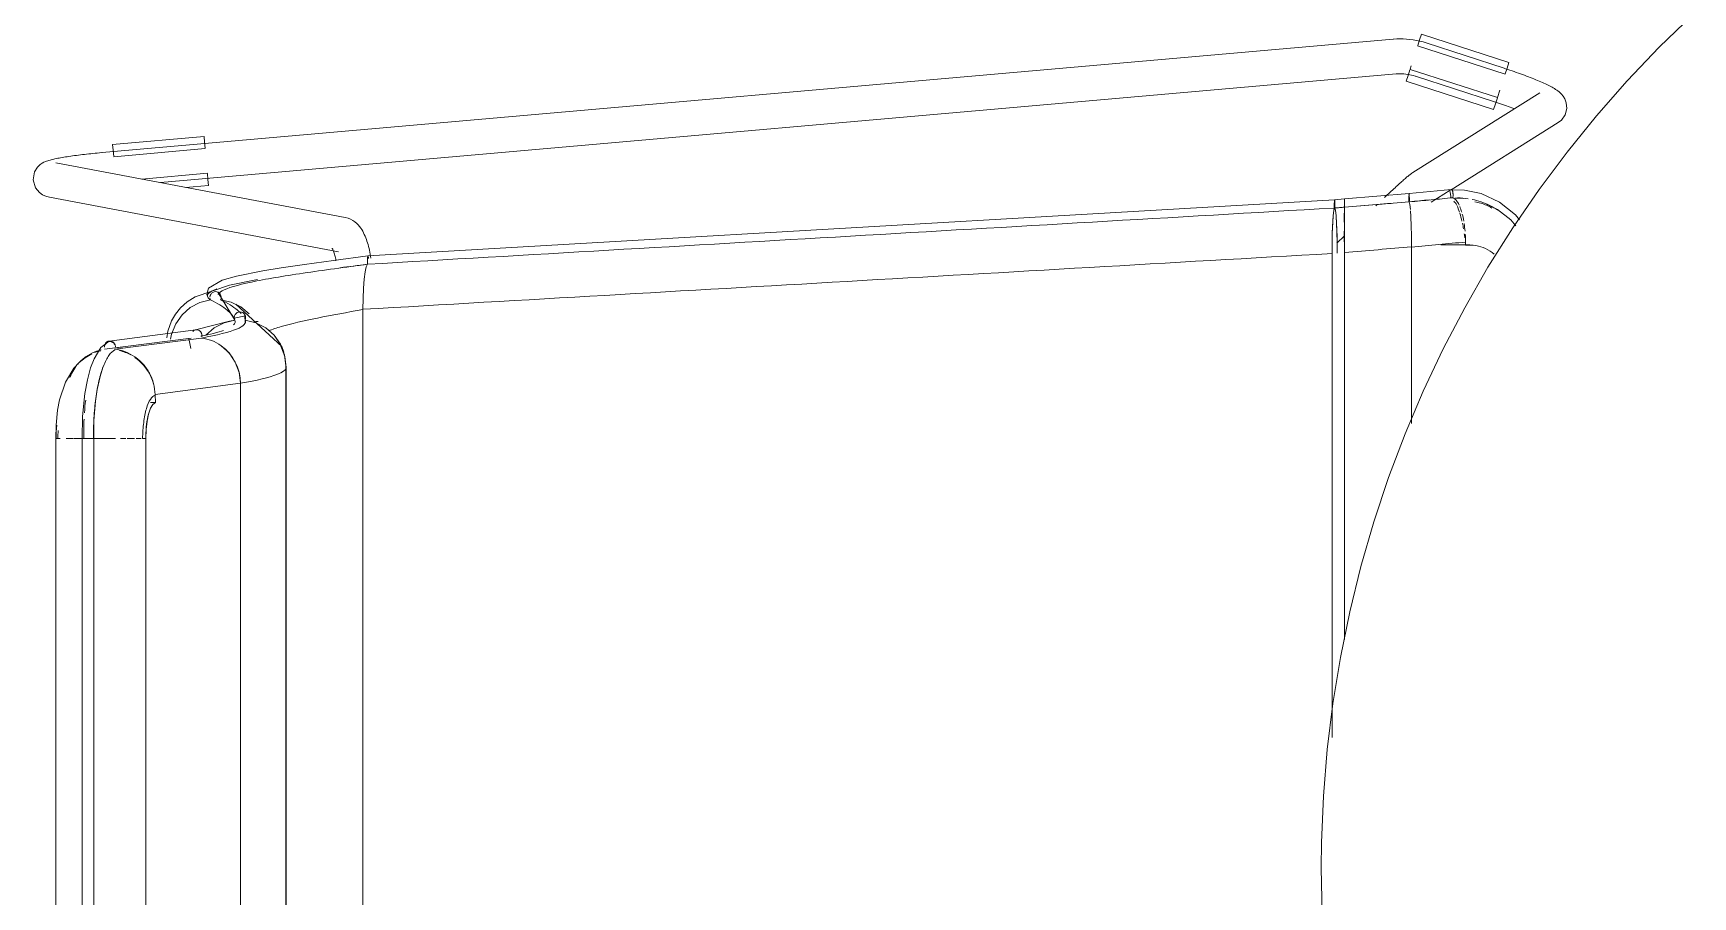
# Model space of a CAD drawing. Header units: millimetres. Extents: x 155927 to 295199, y -4084 to 97293.
# Drawn here: x 223966 to 224536, y 31098 to 31394 of the extents above; entities that cross this region are included whole.
import ezdxf

# ---------------------------------------------------------------- set-up
doc = ezdxf.new("R2010")
doc.units = ezdxf.units.MM
doc.header["$MEASUREMENT"] = 0
doc.layers.add('I-FURN', color=8, linetype='CONTINUOUS', lineweight=9)

msp = doc.modelspace()

# ---------------------------------------------------------------- linework, layer by layer
at = {"layer": 'I-FURN'}
for p, q in [((224535.87, 31400.56), (224524.37, 31389.43)), ((224442.06, 31391.97), (224442.69, 31393.93)), ((224442.69, 31393.93), (224472.7, 31384.24)), ((224433.01, 31392.21), (223989.68, 31353.26)), ((224433.05, 31392.22), (224433.01, 31392.21)), ((224434.19, 31392.29), (224433.05, 31392.22)), ((224435.33, 31392.32), (224434.19, 31392.29)), ((224436.47, 31392.31), (224435.33, 31392.32)), ((224437.61, 31392.25), (224436.47, 31392.31)), ((224438.75, 31392.14), (224437.61, 31392.25)), ((224439.88, 31391.99), (224438.75, 31392.14)), ((224441.01, 31391.79), (224439.88, 31391.99)), ((224442.12, 31391.55), (224441.01, 31391.79)), ((224441.38, 31389.88), (224471.39, 31380.2)), ((224441.42, 31390), (224442.06, 31391.97)), ((224443.23, 31391.26), (224442.12, 31391.55)), ((224444.32, 31390.93), (224443.23, 31391.26)), ((224471.14, 31382.21), (224444.32, 31390.93)), ((224524.37, 31389.43), (224513.33, 31377.85)), ((224438.81, 31381.91), (224439.19, 31383.08)), ((224472.07, 31382.29), (224471.43, 31380.31)), ((224472.7, 31384.24), (224472.07, 31382.29)), ((224009.71, 31342.98), (224434.06, 31380.26)), ((224434.06, 31380.26), (224434.72, 31380.31)), ((224434.72, 31380.31), (224435.38, 31380.32)), ((224435.38, 31380.32), (224436.04, 31380.32)), ((224436.04, 31380.32), (224436.7, 31380.28)), ((224436.7, 31380.28), (224437.36, 31380.22)), ((224437.36, 31380.22), (224438.02, 31380.13)), ((224437.47, 31377.77), (224438.1, 31379.72)), ((224437.47, 31377.77), (224467.48, 31368.08)), ((224438.02, 31380.13), (224438.67, 31380.02)), ((224438.1, 31379.72), (224438.74, 31381.7)), ((224438.67, 31380.02), (224439.32, 31379.88)), ((224468.78, 31372.13), (224438.78, 31381.81)), ((224439.32, 31379.88), (224439.96, 31379.71)), ((224439.96, 31379.71), (224440.59, 31379.52)), ((224440.59, 31379.52), (224440.61, 31379.52)), ((224440.61, 31379.52), (224467.43, 31370.8)), ((224471.6, 31382.07), (224471.14, 31382.21)), ((224472.34, 31381.82), (224471.6, 31382.07)), ((224473.07, 31381.58), (224472.34, 31381.82)), ((224473.81, 31381.33), (224473.07, 31381.58)), ((224474.53, 31381.08), (224473.81, 31381.33)), ((224475.26, 31380.82), (224474.53, 31381.08)), ((224475.97, 31380.57), (224475.26, 31380.82)), ((224476.68, 31380.32), (224475.97, 31380.57)), ((224477.38, 31380.06), (224476.68, 31380.32)), ((224478.07, 31379.81), (224477.38, 31380.06)), ((224478.74, 31379.55), (224478.07, 31379.81)), ((224479.41, 31379.3), (224478.74, 31379.55)), ((224480.06, 31379.04), (224479.41, 31379.3)), ((224480.7, 31378.79), (224480.06, 31379.04)), ((224481.33, 31378.54), (224480.7, 31378.79)), ((224481.94, 31378.29), (224481.33, 31378.54)), ((224482.53, 31378.04), (224481.94, 31378.29)), ((224483.11, 31377.8), (224482.53, 31378.04)), ((224483.67, 31377.56), (224483.11, 31377.8)), ((224484.22, 31377.32), (224483.67, 31377.56)), ((224484.75, 31377.08), (224484.22, 31377.32)), ((224485.26, 31376.84), (224484.75, 31377.08)), ((224485.75, 31376.61), (224485.26, 31376.84)), ((224486.22, 31376.38), (224485.75, 31376.61)), ((224513.33, 31377.85), (224502.77, 31365.84)), ((224483.29, 31373.73), (224439.71, 31346.42)), ((224468.75, 31372.01), (224468.11, 31370.04)), ((224468.82, 31372.22), (224469.62, 31374.7)), ((224486.68, 31376.15), (224486.22, 31376.38)), ((224487.12, 31375.92), (224486.68, 31376.15)), ((224487.54, 31375.69), (224487.12, 31375.92)), ((224487.95, 31375.46), (224487.54, 31375.69)), ((224488.35, 31375.23), (224487.95, 31375.46)), ((224488.74, 31374.98), (224488.35, 31375.23)), ((224489.13, 31374.73), (224488.74, 31374.98)), ((224489.52, 31374.45), (224489.13, 31374.73)), ((224489.93, 31374.14), (224489.52, 31374.45)), ((224490.35, 31373.77), (224489.93, 31374.14)), ((224490.82, 31373.31), (224490.35, 31373.77)), ((224491.34, 31372.68), (224490.82, 31373.31)), ((224491.9, 31371.76), (224491.34, 31372.68)), ((224492.42, 31370.38), (224491.9, 31371.76)), ((224467.76, 31370.69), (224467.43, 31370.8)), ((224468.11, 31370.04), (224467.48, 31368.08)), ((224468.45, 31370.47), (224467.76, 31370.69)), ((224469.14, 31370.24), (224468.45, 31370.47)), ((224469.83, 31370), (224469.14, 31370.24)), ((224470.51, 31369.77), (224469.83, 31370)), ((224471.18, 31369.54), (224470.51, 31369.77)), ((224471.84, 31369.3), (224471.18, 31369.54)), ((224472.5, 31369.06), (224471.84, 31369.3)), ((224473.15, 31368.83), (224472.5, 31369.06)), ((224473.78, 31368.59), (224473.15, 31368.83)), ((224474.41, 31368.36), (224473.78, 31368.59)), ((224490.79, 31364.45), (224492.01, 31366.18)), ((224492.01, 31366.18), (224492.6, 31368.41)), ((224492.6, 31368.41), (224492.42, 31370.38)), ((224502.77, 31365.84), (224492.69, 31353.41)), ((224452.9, 31340.52), (224489.66, 31363.56)), ((224490.79, 31364.45), (224489.66, 31363.56)), ((223993.29, 31356.08), (224024.7, 31358.84)), ((223993.47, 31354.04), (223993.29, 31356.08)), ((223993.65, 31351.97), (223993.47, 31354.04)), ((223993.66, 31351.85), (224025.07, 31354.61)), ((224024.7, 31358.84), (224024.88, 31356.8)), ((224024.88, 31356.8), (224025.06, 31354.73)), ((223966.49, 31346.64), (223967.53, 31348.3)), ((223967.53, 31348.3), (223968.44, 31349.15)), ((223968.44, 31349.15), (223969.14, 31349.63)), ((223969.14, 31349.63), (223969.7, 31349.93)), ((223969.7, 31349.93), (223970.18, 31350.15)), ((223970.18, 31350.15), (223970.61, 31350.32)), ((223970.61, 31350.32), (223971.01, 31350.46)), ((223971.01, 31350.46), (223971.41, 31350.59)), ((223971.41, 31350.59), (223971.8, 31350.7)), ((223971.8, 31350.7), (223972.21, 31350.81)), ((223972.21, 31350.81), (223972.62, 31350.91)), ((223972.62, 31350.91), (223973.05, 31351.01)), ((223973.05, 31351.01), (223973.49, 31351.11)), ((223973.49, 31351.11), (223973.95, 31351.21)), ((224073.13, 31330.97), (223973.83, 31349.79)), ((223973.95, 31351.21), (223974.43, 31351.3)), ((223974.43, 31351.3), (223974.92, 31351.4)), ((223974.92, 31351.4), (223975.44, 31351.49)), ((223975.44, 31351.49), (223975.97, 31351.59)), ((223975.97, 31351.59), (223976.52, 31351.68)), ((223976.52, 31351.68), (223977.09, 31351.77)), ((223977.09, 31351.77), (223977.68, 31351.86)), ((223977.68, 31351.86), (223978.28, 31351.95)), ((223978.28, 31351.95), (223978.9, 31352.05)), ((223978.9, 31352.05), (223979.53, 31352.13)), ((223979.53, 31352.13), (223980.18, 31352.22)), ((223980.18, 31352.22), (223980.84, 31352.31)), ((223980.84, 31352.31), (223981.52, 31352.4)), ((223981.52, 31352.4), (223982.21, 31352.48)), ((223982.21, 31352.48), (223982.91, 31352.57)), ((223982.91, 31352.57), (223983.62, 31352.65)), ((223983.62, 31352.65), (223984.33, 31352.73)), ((223984.33, 31352.73), (223985.06, 31352.81)), ((223985.06, 31352.81), (223985.79, 31352.89)), ((223985.79, 31352.89), (223986.53, 31352.97)), ((223986.53, 31352.97), (223987.28, 31353.04)), ((223987.28, 31353.04), (223988.02, 31353.11)), ((223988.02, 31353.11), (223988.77, 31353.18)), ((223988.77, 31353.18), (223989.53, 31353.25)), ((223989.53, 31353.25), (223989.68, 31353.26)), ((224492.69, 31353.41), (224483.11, 31340.6)), ((223966.01, 31343.88), (223966.49, 31346.64)), ((223966.84, 31341.13), (223966.01, 31343.88)), ((224025.82, 31346.16), (224003.34, 31344.18)), ((224025.83, 31346.04), (224026.01, 31343.97)), ((224026.01, 31343.97), (224026.19, 31341.93)), ((224435.21, 31342.65), (224434.83, 31342.31)), ((224435.57, 31342.98), (224435.21, 31342.65)), ((224435.92, 31343.3), (224435.57, 31342.98)), ((224436.26, 31343.6), (224435.92, 31343.3)), ((224436.58, 31343.89), (224436.26, 31343.6)), ((224436.89, 31344.16), (224436.58, 31343.89)), ((224437.18, 31344.42), (224436.89, 31344.16)), ((224437.46, 31344.66), (224437.18, 31344.42)), ((224437.73, 31344.89), (224437.46, 31344.66)), ((224437.98, 31345.1), (224437.73, 31344.89)), ((224438.22, 31345.3), (224437.98, 31345.1)), ((224438.45, 31345.49), (224438.22, 31345.3)), ((224438.68, 31345.67), (224438.45, 31345.49)), ((224438.9, 31345.85), (224438.68, 31345.67)), ((224439.13, 31346.02), (224438.9, 31345.85)), ((224439.38, 31346.21), (224439.13, 31346.02)), ((224439.71, 31346.42), (224439.38, 31346.21)), ((223966.84, 31341.13), (223968.16, 31339.55)), ((223968.16, 31339.55), (223969.25, 31338.81)), ((223969.25, 31338.81), (223970.05, 31338.43)), ((223970.05, 31338.43), (223970.67, 31338.22)), ((223970.67, 31338.22), (223971.18, 31338.08)), ((223971.18, 31338.08), (223971.6, 31337.99)), ((223971.6, 31337.99), (224070.89, 31319.18)), ((224018.29, 31341.23), (224026.19, 31341.93)), ((224080.97, 31317.78), (224412.88, 31337.07)), ((224412.83, 31336.81), (224412.8, 31336.52)), ((224412.85, 31337), (224412.83, 31336.81)), ((224412.88, 31337.07), (224412.85, 31337)), ((224416.24, 31337.34), (224412.88, 31337.07)), ((224412.91, 31337), (224412.88, 31337.07)), ((224412.94, 31336.81), (224412.91, 31337)), ((224412.96, 31336.52), (224412.94, 31336.81)), ((224416.23, 31336.41), (224416.24, 31336.79)), ((224416.24, 31336.79), (224416.23, 31336.41)), ((224416.24, 31337.34), (224438.44, 31339.17)), ((224416.24, 31337.27), (224416.24, 31337.34)), ((224416.24, 31337.34), (224416.24, 31337.27)), ((224416.24, 31337.28), (224416.24, 31337.34)), ((224416.24, 31337.34), (224416.24, 31337.28)), ((224416.24, 31337.09), (224416.24, 31337.28)), ((224416.24, 31337.28), (224416.24, 31337.09)), ((224416.24, 31337.08), (224416.24, 31337.27)), ((224416.24, 31337.27), (224416.24, 31337.09)), ((224416.24, 31337.09), (224416.25, 31336.79)), ((224416.25, 31336.8), (224416.24, 31337.09)), ((224416.24, 31337.09), (224416.24, 31336.79)), ((224416.24, 31336.79), (224416.24, 31337.08)), ((224416.25, 31336.41), (224416.25, 31336.8)), ((224416.25, 31336.79), (224416.25, 31336.41)), ((224430.45, 31338.25), (224429.97, 31337.8)), ((224430.93, 31338.7), (224430.45, 31338.25)), ((224431.4, 31339.14), (224430.93, 31338.7)), ((224431.86, 31339.57), (224431.4, 31339.14)), ((224432.32, 31340), (224431.86, 31339.57)), ((224432.76, 31340.41), (224432.32, 31340)), ((224433.2, 31340.81), (224432.76, 31340.41)), ((224433.62, 31341.2), (224433.2, 31340.81)), ((224434.04, 31341.58), (224433.62, 31341.2)), ((224434.44, 31341.95), (224434.04, 31341.58)), ((224434.83, 31342.31), (224434.44, 31341.95)), ((224438.35, 31338.25), (224438.34, 31337.79)), ((224438.34, 31337.79), (224438.35, 31338.24)), ((224438.34, 31337.79), (224438.34, 31337.3)), ((224438.34, 31337.3), (224438.34, 31337.79)), ((224438.34, 31337.3), (224438.34, 31336.81)), ((224438.34, 31336.8), (224438.34, 31337.3)), ((224438.34, 31336.81), (224438.35, 31336.33)), ((224438.35, 31336.33), (224438.34, 31336.8)), ((224438.39, 31338.92), (224438.37, 31338.63)), ((224438.37, 31338.62), (224438.39, 31338.92)), ((224438.42, 31339.11), (224438.39, 31338.92)), ((224438.39, 31338.92), (224438.42, 31339.1)), ((224438.44, 31339.17), (224438.42, 31339.11)), ((224438.42, 31339.1), (224438.44, 31339.17)), ((224438.44, 31339.17), (224452.93, 31340.59)), ((224438.44, 31339.17), (224438.47, 31339.1)), ((224438.47, 31339.1), (224438.44, 31339.17)), ((224438.49, 31338.91), (224438.47, 31339.1)), ((224438.51, 31338.62), (224438.49, 31338.91)), ((224438.49, 31338.91), (224438.51, 31338.61)), ((224438.53, 31338.23), (224438.51, 31338.62)), ((224438.51, 31338.61), (224438.53, 31338.23)), ((224438.54, 31337.78), (224438.53, 31338.23)), ((224438.53, 31338.23), (224438.54, 31337.78)), ((224438.53, 31336.32), (224438.54, 31336.79)), ((224438.54, 31336.79), (224438.53, 31336.32)), ((224438.54, 31337.29), (224438.54, 31337.78)), ((224438.54, 31337.78), (224438.54, 31337.28)), ((224438.54, 31336.79), (224438.54, 31337.29)), ((224438.54, 31337.28), (224438.54, 31336.79)), ((224446.08, 31336.25), (224452.56, 31340.31)), ((224457.5, 31340.38), (224452.04, 31340.47)), ((224463.15, 31339.17), (224457.5, 31340.38)), ((224469.46, 31336.27), (224463.15, 31339.17)), ((224483.11, 31340.6), (224474.06, 31327.41)), ((224073.13, 31330.97), (224074.11, 31330.71)), ((224412.38, 31331.6), (224412.22, 31329.09)), ((224412.57, 31333.34), (224412.38, 31331.6)), ((224412.78, 31334.23), (224412.57, 31333.34)), ((224412.78, 31335.69), (224412.77, 31335.2)), ((224412.77, 31335.2), (224412.77, 31334.7)), ((224412.77, 31334.7), (224412.78, 31334.23)), ((224412.79, 31336.14), (224412.78, 31335.69)), ((224412.8, 31336.52), (224412.79, 31336.14)), ((224412.98, 31336.13), (224412.96, 31336.52)), ((224412.99, 31335.68), (224412.98, 31336.13)), ((224412.98, 31334.23), (224412.99, 31334.69)), ((224413.19, 31333.32), (224412.98, 31334.23)), ((224412.99, 31335.19), (224412.99, 31335.68)), ((224412.99, 31334.69), (224412.99, 31335.19)), ((224413.38, 31331.57), (224413.19, 31333.32)), ((224413.55, 31329.08), (224413.38, 31331.57)), ((224416.19, 31329.35), (224416.2, 31331.85)), ((224416.2, 31331.85), (224416.19, 31329.35)), ((224416.2, 31331.85), (224416.22, 31333.3)), ((224416.22, 31333.3), (224416.2, 31331.85)), ((224416.23, 31335.95), (224416.23, 31336.41)), ((224416.23, 31336.41), (224416.23, 31335.96)), ((224416.23, 31335.96), (224416.23, 31335.47)), ((224416.23, 31335.46), (224416.23, 31335.95)), ((224416.23, 31335.47), (224416.23, 31334.97)), ((224416.23, 31334.97), (224416.23, 31335.46)), ((224416.23, 31334.5), (224416.23, 31334.97)), ((224416.23, 31334.97), (224416.23, 31334.5)), ((224416.25, 31336.41), (224416.25, 31335.96)), ((224416.25, 31335.96), (224416.25, 31336.41)), ((224416.25, 31335.96), (224416.25, 31335.47)), ((224416.25, 31335.47), (224416.25, 31335.96)), ((224416.25, 31335.47), (224416.25, 31334.97)), ((224416.25, 31334.98), (224416.25, 31335.47)), ((224416.25, 31334.5), (224416.25, 31334.98)), ((224416.25, 31334.97), (224416.25, 31334.5)), ((224416.25, 31334.5), (224416.26, 31333.61)), ((224416.26, 31333.62), (224416.25, 31334.5)), ((224416.28, 31331.87), (224416.26, 31333.62)), ((224416.26, 31333.61), (224416.28, 31331.87)), ((224416.28, 31331.87), (224416.29, 31329.37)), ((224416.29, 31329.37), (224416.28, 31331.87)), ((224427.48, 31335.44), (224426.98, 31334.96)), ((224438.53, 31336.32), (224438.73, 31335.43)), ((224438.73, 31335.43), (224438.53, 31336.32)), ((224438.73, 31335.43), (224438.9, 31333.71)), ((224438.91, 31333.69), (224438.73, 31335.43)), ((224438.94, 31333.28), (224439.05, 31331.26)), ((224439.06, 31331.21), (224438.94, 31333.28)), ((224439.06, 31331.22), (224439.17, 31328.18)), ((224439.17, 31328.12), (224439.06, 31331.21)), ((224468.75, 31333.69), (224465.07, 31335.6)), ((224473.33, 31330.2), (224468.75, 31333.69)), ((224474.99, 31331.93), (224469.46, 31336.27)), ((224476.39, 31330.18), (224474.99, 31331.93)), ((224074.11, 31330.71), (224075.01, 31330.35)), ((224075.01, 31330.35), (224075.8, 31329.91)), ((224075.8, 31329.91), (224076.49, 31329.43)), ((224076.49, 31329.43), (224077.08, 31328.92)), ((224077.08, 31328.92), (224077.6, 31328.4)), ((224077.6, 31328.4), (224078.05, 31327.87)), ((224078.05, 31327.87), (224078.46, 31327.33)), ((224078.46, 31327.33), (224078.81, 31326.8)), ((224078.81, 31326.8), (224079.14, 31326.26)), ((224079.14, 31326.26), (224079.43, 31325.72)), ((224079.43, 31325.72), (224079.7, 31325.17)), ((224412.09, 31325.96), (224412.01, 31322.4)), ((224412.22, 31329.09), (224412.09, 31325.96)), ((224413.67, 31325.96), (224413.55, 31329.08)), ((224413.75, 31322.41), (224413.67, 31325.96)), ((224416.18, 31322.67), (224416.18, 31326.23)), ((224416.18, 31326.23), (224416.18, 31322.67)), ((224416.3, 31326.23), (224416.29, 31329.37)), ((224416.29, 31329.36), (224416.3, 31326.23)), ((224416.3, 31326.23), (224416.3, 31322.67)), ((224416.3, 31322.67), (224416.3, 31326.23)), ((224439.17, 31328.12), (224439.24, 31324.68)), ((224439.24, 31324.68), (224439.17, 31328.12)), ((224474.06, 31327.41), (224465.54, 31313.86)), ((224475.06, 31328.12), (224473.33, 31330.2)), ((224068.66, 31320.4), (224068.68, 31320.38)), ((224068.68, 31320.38), (224068.72, 31320.3)), ((224068.72, 31320.3), (224068.77, 31320.22)), ((224068.77, 31320.22), (224068.84, 31320.06)), ((224068.84, 31320.06), (224068.93, 31319.87)), ((224068.93, 31319.87), (224069.02, 31319.64)), ((224069.02, 31319.64), (224069.13, 31319.37)), ((224079.7, 31325.17), (224079.95, 31324.61)), ((224079.95, 31324.61), (224080.19, 31324.04)), ((224080.19, 31324.04), (224080.41, 31323.46)), ((224080.41, 31323.46), (224080.61, 31322.87)), ((224080.61, 31322.87), (224080.81, 31322.26)), ((224080.81, 31322.26), (224080.99, 31321.65)), ((224080.99, 31321.65), (224081.16, 31321.02)), ((224081.16, 31321.02), (224081.32, 31320.37)), ((224081.32, 31320.37), (224081.48, 31319.72)), ((224081.48, 31319.72), (224081.62, 31319.05)), ((224412.01, 31322.4), (224411.99, 31318.61)), ((224416.3, 31324.68), (224413.63, 31322.1)), ((224413.78, 31318.72), (224413.75, 31322.41)), ((224416.3, 31322.67), (224416.3, 31318.88)), ((224416.3, 31318.88), (224416.3, 31322.67)), ((224439.27, 31320.82), (224439.25, 31324.58)), ((224439.25, 31324.58), (224439.27, 31320.94)), ((224439.27, 31260.27), (224439.27, 31320.82)), ((224439.27, 31320.82), (224439.27, 31260.27)), ((224459.07, 31321.53), (224449.31, 31321.53)), ((224457.82, 31322.52), (224457.82, 31321.47)), ((224059.19, 31314.87), (224051.17, 31313.69)), ((224069.12, 31316.22), (224059.19, 31314.87)), ((224080.97, 31317.78), (224069.12, 31316.22)), ((224069.13, 31319.37), (224069.23, 31319.06)), ((224069.23, 31319.06), (224069.34, 31318.73)), ((224069.34, 31318.73), (224069.45, 31318.36)), ((224069.45, 31318.36), (224069.56, 31317.97)), ((224069.56, 31317.97), (224069.66, 31317.55)), ((224069.66, 31317.55), (224069.77, 31317.1)), ((224069.77, 31317.1), (224069.87, 31316.63)), ((224069.87, 31316.63), (224069.96, 31316.14)), ((224080.02, 31312.27), (224080.38, 31314.01)), ((224080.38, 31314.01), (224080.02, 31312.26)), ((224080.38, 31314.01), (224080.78, 31314.91)), ((224080.78, 31314.91), (224080.38, 31314.01)), ((224080.76, 31315.88), (224080.77, 31316.38)), ((224080.77, 31316.37), (224080.76, 31315.88)), ((224080.76, 31315.88), (224080.77, 31315.38)), ((224080.77, 31315.39), (224080.76, 31315.88)), ((224080.79, 31316.83), (224080.77, 31316.37)), ((224080.77, 31316.38), (224080.79, 31316.83)), ((224080.78, 31314.91), (224080.77, 31315.39)), ((224080.77, 31315.38), (224080.78, 31314.91)), ((224080.79, 31316.83), (224080.83, 31317.22)), ((224080.83, 31317.21), (224080.79, 31316.83)), ((224080.83, 31317.22), (224080.87, 31317.52)), ((224080.87, 31317.51), (224080.83, 31317.21)), ((224081.03, 31317.71), (224080.97, 31317.78)), ((224080.97, 31317.78), (224081.03, 31317.72)), ((224081.08, 31317.54), (224081.12, 31317.24)), ((224081.12, 31317.24), (224081.08, 31317.53)), ((224081.15, 31316.86), (224081.12, 31317.24)), ((224081.12, 31317.24), (224081.15, 31316.86)), ((224081.62, 31319.05), (224081.75, 31318.37)), ((224081.75, 31318.37), (224081.88, 31317.68)), ((224081.88, 31317.68), (224082, 31316.97)), ((224411.99, 31318.61), (224411.99, 31152.34)), ((224411.99, 31152.34), (224411.99, 31318.61)), ((224416.3, 31318.88), (224416.3, 31186.05)), ((224416.3, 31186.05), (224416.3, 31318.88)), ((224030.84, 31309.44), (224026.2, 31306.67)), ((224035.83, 31310.85), (224030.84, 31309.44)), ((224043.06, 31309.67), (224033.4, 31307.77)), ((224044.85, 31312.65), (224035.83, 31310.85)), ((224051.17, 31313.69), (224044.85, 31312.65)), ((224079.71, 31309.77), (224079.47, 31306.67)), ((224079.47, 31306.71), (224079.7, 31309.77)), ((224079.71, 31309.8), (224080.02, 31312.26)), ((224080.02, 31312.26), (224079.71, 31309.77)), ((224465.54, 31313.86), (224457.56, 31299.99)), ((224021.68, 31303.78), (224018.86, 31301.97)), ((224033.4, 31307.77), (224021.68, 31303.78)), ((224026.89, 31302.66), (224023.26, 31301.76)), ((224026.2, 31306.67), (224025.67, 31304.49)), ((224025.67, 31304.49), (224025.96, 31303.57)), ((224026.68, 31303.63), (224026.76, 31304.13)), ((224026.75, 31304.13), (224026.68, 31303.63)), ((224026.89, 31302.66), (224026.72, 31303.14)), ((224026.72, 31303.14), (224026.89, 31302.66)), ((224026.95, 31304.58), (224026.75, 31304.13)), ((224026.76, 31304.13), (224026.95, 31304.58)), ((224026.95, 31304.58), (224027.26, 31304.97)), ((224027.26, 31304.97), (224026.95, 31304.58)), ((224027.26, 31304.97), (224027.65, 31305.27)), ((224027.65, 31305.27), (224027.26, 31304.97)), ((224028.1, 31305.47), (224027.65, 31305.27)), ((224027.65, 31305.27), (224028.1, 31305.46)), ((224028.1, 31305.46), (224028.59, 31305.54)), ((224028.59, 31305.54), (224028.1, 31305.47)), ((224028.59, 31305.54), (224029.08, 31305.48)), ((224029.08, 31305.48), (224028.59, 31305.54)), ((224029.08, 31305.48), (224029.53, 31305.3)), ((224029.54, 31305.3), (224029.08, 31305.48)), ((224029.44, 31305.34), (224035.15, 31295.95)), ((224029.53, 31305.3), (224029.94, 31305.01)), ((224029.94, 31305.01), (224029.54, 31305.3)), ((224029.94, 31305.01), (224030.25, 31304.63)), ((224030.26, 31304.63), (224029.94, 31305.01)), ((224030.25, 31304.63), (224030.46, 31304.18)), ((224030.46, 31304.18), (224030.26, 31304.63)), ((224030.52, 31303.19), (224030.37, 31302.72)), ((224030.37, 31302.72), (224030.52, 31303.19)), ((224030.37, 31302.72), (224033.98, 31301.92)), ((224033.99, 31301.93), (224030.37, 31302.72)), ((224030.46, 31304.18), (224030.55, 31303.69)), ((224030.55, 31303.69), (224030.46, 31304.18)), ((224030.55, 31303.69), (224030.52, 31303.19)), ((224030.52, 31303.19), (224030.55, 31303.69)), ((224079.25, 31299.44), (224079.31, 31303.13)), ((224079.31, 31303.13), (224079.25, 31299.36)), ((224079.47, 31306.67), (224079.31, 31303.13)), ((224079.32, 31303.19), (224079.47, 31306.71)), ((224014.83, 31297.8), (224013.49, 31295.53)), ((224016.61, 31299.97), (224014.83, 31297.8)), ((224017.11, 31297.54), (224014.94, 31294.46)), ((224018.86, 31301.97), (224016.61, 31299.97)), ((224019.94, 31300.02), (224017.11, 31297.54)), ((224023.26, 31301.76), (224019.94, 31300.02)), ((224033.98, 31301.92), (224037.31, 31300.28)), ((224037.31, 31300.29), (224033.99, 31301.93)), ((224038.86, 31297.22), (224034.97, 31296.38)), ((224035.14, 31297.17), (224035.05, 31296.67)), ((224035.06, 31296.67), (224035.14, 31297.16)), ((224035.34, 31297.62), (224035.14, 31297.17)), ((224035.14, 31297.16), (224035.34, 31297.61)), ((224035.34, 31297.61), (224035.66, 31298)), ((224035.65, 31298), (224035.34, 31297.62)), ((224035.64, 31301.23), (224051.34, 31286.63)), ((224036.06, 31298.29), (224035.65, 31298)), ((224035.66, 31298), (224036.06, 31298.29)), ((224036.06, 31298.29), (224036.52, 31298.48)), ((224036.52, 31298.48), (224036.06, 31298.29)), ((224037.01, 31298.55), (224036.52, 31298.48)), ((224036.52, 31298.48), (224037.01, 31298.54)), ((224037.5, 31298.48), (224037.01, 31298.55)), ((224037.01, 31298.54), (224037.5, 31298.48)), ((224040.15, 31297.89), (224037.31, 31300.29)), ((224037.31, 31300.28), (224040.15, 31297.89)), ((224037.5, 31298.48), (224037.96, 31298.29)), ((224037.96, 31298.29), (224037.5, 31298.48)), ((224037.96, 31298.29), (224038.36, 31298)), ((224038.36, 31298), (224037.96, 31298.29)), ((224038.36, 31298), (224038.68, 31297.61)), ((224038.68, 31297.62), (224038.36, 31298)), ((224038.88, 31297.17), (224038.68, 31297.62)), ((224038.68, 31297.61), (224038.88, 31297.16)), ((224038.73, 31297.52), (224038.78, 31294.64)), ((224038.96, 31296.67), (224038.88, 31297.17)), ((224038.88, 31297.16), (224038.96, 31296.67)), ((224079.25, 31299.36), (224079.25, 30915.96)), ((224079.25, 30915.96), (224079.25, 31299.36)), ((224457.56, 31299.99), (224450.15, 31285.81)), ((223992.09, 31288.54), (224021.87, 31292.4)), ((224012.2, 31291.93), (224011.9, 31289.67)), ((224013.49, 31295.53), (224012.2, 31291.93)), ((224014.94, 31294.46), (224013.53, 31290.94)), ((224021.19, 31292.16), (224020.81, 31291.86)), ((224021.64, 31292.34), (224021.19, 31292.16)), ((224022.1, 31292.41), (224021.64, 31292.34)), ((224021.79, 31292.38), (224033.41, 31295.35)), ((224022.57, 31292.34), (224022.1, 31292.41)), ((224023.01, 31292.15), (224022.57, 31292.34)), ((224023.4, 31291.86), (224023.01, 31292.15)), ((224023.7, 31291.48), (224023.4, 31291.86)), ((224023.89, 31291.02), (224023.7, 31291.48)), ((224028.15, 31293.06), (224025.27, 31290.55)), ((224031.54, 31294.81), (224028.15, 31293.06)), ((224035.25, 31295.71), (224031.54, 31294.81)), ((224033.41, 31295.35), (224035.27, 31295.67)), ((224035.05, 31296.67), (224035.09, 31296.18)), ((224035.1, 31296.17), (224035.06, 31296.67)), ((224035.09, 31296.18), (224035.25, 31295.71)), ((224035.26, 31295.7), (224035.1, 31296.17)), ((224038.92, 31296.17), (224038.76, 31295.7)), ((224038.76, 31295.71), (224038.92, 31296.18)), ((224042.48, 31294.81), (224038.76, 31295.71)), ((224038.96, 31296.67), (224038.92, 31296.17)), ((224038.92, 31296.18), (224038.96, 31296.67)), ((224042.48, 31294.81), (224045.86, 31293.06)), ((224045.87, 31293.06), (224042.48, 31294.81)), ((224045.86, 31293.06), (224048.74, 31290.55)), ((224048.75, 31290.55), (224045.87, 31293.06)), ((223989.21, 31286.29), (223986.91, 31282.46)), ((223991.6, 31288.18), (223989.21, 31286.29)), ((223990.54, 31285.7), (224020.23, 31289.55)), ((223996.51, 31286.47), (223994.07, 31286.16)), ((224023.78, 31289.57), (223994.08, 31285.72)), ((224013.17, 31289.2), (224013.54, 31290.94)), ((224013.53, 31290.94), (224013.17, 31289.2)), ((224019.45, 31289.42), (224020.14, 31285.93)), ((224023.97, 31290.53), (224023.89, 31291.02)), ((224023.93, 31290.04), (224023.97, 31290.53)), ((224033.28, 31284.45), (224030.54, 31286.94)), ((224048.74, 31290.55), (224050.91, 31287.41)), ((224050.92, 31287.42), (224048.75, 31290.55)), ((224050.74, 31287.73), (224052.46, 31283.27)), ((224050.91, 31287.41), (224052.27, 31283.84)), ((224052.28, 31283.85), (224050.92, 31287.42)), ((224051.34, 31286.63), (224052.04, 31284.71)), ((224450.15, 31285.81), (224443.32, 31271.35)), ((223981.76, 31281.16), (223979.93, 31279.18)), ((223983.84, 31282.83), (223981.76, 31281.16)), ((223986.1, 31284.16), (223983.84, 31282.83)), ((223986.91, 31282.46), (223985.72, 31279.29)), ((223990.05, 31279.76), (223988.96, 31276.32)), ((224035.36, 31281.34), (224033.28, 31284.45)), ((224036.68, 31277.79), (224035.36, 31281.34)), ((224052.27, 31283.84), (224052.75, 31280.06)), ((224052.75, 31280.06), (224052.28, 31283.85)), ((224052.46, 31283.27), (224052.9, 31279.52)), ((224052.75, 31280.06), (224052.75, 30935.27)), ((224052.75, 30935.27), (224052.75, 31280.06)), ((223977.06, 31274.46), (223975.04, 31268.31)), ((223979.93, 31279.18), (223977.06, 31274.46)), ((223984.64, 31275.25), (223983.77, 31270.54)), ((223985.72, 31279.29), (223984.64, 31275.25)), ((223988.96, 31276.32), (223987.99, 31271.89)), ((224007.88, 31270.16), (224037.16, 31274.02)), ((224037.16, 31274.02), (224036.68, 31277.79)), ((224037.16, 31274.02), (224037.16, 30941.31)), ((224037.16, 30941.31), (224037.16, 31274.02)), ((224052.91, 31240.61), (224052.91, 31279.52)), ((223975.04, 31268.31), (223974.39, 31264.82)), ((223983.77, 31270.54), (223982.97, 31262.65)), ((223987.99, 31271.89), (223987.4, 31267.88)), ((224007.95, 31267.44), (224007.88, 31270.16)), ((224443.32, 31271.35), (224437.06, 31256.62)), ((223974.39, 31264.82), (223973.87, 31259.61)), ((223982.97, 31262.65), (223982.82, 31255.09)), ((223987.4, 31267.88), (223986.86, 31261.31)), ((224005.12, 31260.98), (224005.63, 31263.47)), ((224005.63, 31263.47), (224006.3, 31265.45)), ((224007.95, 31267.44), (224006.28, 31267.44)), ((224006.3, 31265.45), (224007.08, 31266.8)), ((224007.08, 31266.8), (224007.95, 31267.44)), ((223973.87, 31259.61), (223973.79, 31255.09)), ((223986.86, 31261.31), (223986.79, 31255.09)), ((224004.69, 31255.09), (224004.8, 31258.13)), ((224004.8, 31258.13), (224005.12, 31260.98)), ((223973.96, 31255.09), (223973.79, 31255.09)), ((223973.79, 31255.09), (223973.79, 30960.24)), ((223973.8, 31255.09), (223975.28, 31255.09)), ((223977.31, 31255.09), (223979.89, 31255.09)), ((223983.07, 31255.09), (223980.04, 31255.09)), ((223980.05, 31255.09), (223983.07, 31255.09)), ((223982.89, 31255.09), (223982.82, 31255.09)), ((223982.83, 31255.09), (223982.83, 30960.24)), ((223982.83, 31255.09), (223986.68, 31255.09)), ((223983.09, 31255.09), (223982.89, 31255.09)), ((223983.4, 31255.09), (223983.09, 31255.09)), ((223983.79, 31255.09), (223983.4, 31255.09)), ((223984.24, 31255.09), (223983.79, 31255.09)), ((223984.73, 31255.09), (223984.24, 31255.09)), ((223985.23, 31255.09), (223984.73, 31255.09)), ((223985.7, 31255.09), (223985.23, 31255.09)), ((223986.12, 31255.09), (223985.7, 31255.09)), ((223986.45, 31255.09), (223986.12, 31255.09)), ((223986.68, 31255.09), (223986.45, 31255.09)), ((223990.57, 31255.09), (223986.76, 31255.09)), ((223986.76, 31255.09), (223990.57, 31255.09)), ((223986.79, 30960.24), (223986.79, 31255.09)), ((223990.76, 31255.09), (223994.32, 31255.09)), ((223995.95, 31255.09), (223997.79, 31255.09)), ((223999.58, 31255.09), (223998.27, 31255.09)), ((223999.57, 31255.09), (224000.78, 31255.09)), ((224001.36, 31255.09), (224003.1, 31255.09)), ((224004.63, 31255.09), (224004.63, 30960.24)), ((224004.69, 30960.24), (224004.69, 31255.09)), ((224437.06, 31256.62), (224431.4, 31241.66)), ((224052.91, 30935.81), (224052.91, 31240.61)), ((224431.4, 31241.66), (224426.35, 31226.48)), ((224426.35, 31226.48), (224421.9, 31211.11)), ((224421.9, 31211.11), (224418.07, 31195.58)), ((224418.07, 31195.58), (224414.87, 31179.9)), ((224414.87, 31179.9), (224412.29, 31164.11)), ((224412.29, 31164.11), (224410.35, 31148.23)), ((224410.35, 31148.23), (224409.05, 31132.28)), ((224409.05, 31132.28), (224408.39, 31116.3)), ((224408.39, 31116.3), (224408.29, 31107.66)), ((224408.29, 31107.66), (224408.61, 31091.67))]:
    msp.add_line(p, q, dxfattribs=at)
for centre, major_axis, ratio, start_param, end_param in [((224022.1, 31290.45), (0, -1.96), 0.955139, 1.359855, 3.903556), ((224022.09, 31273.89), (0, -15.78), 0.955139, 2.787556, 3.029056), ((224022.09, 31273.89), (0, -15.78), 0.955139, 2.545839, 2.787386), ((224022.09, 31273.89), (0, -15.78), 0.955139, 1.579038, 2.545717), ((223978.06, 31255.09), (0, -12.4), 0.287441, 4.492176, 4.712389), ((223989.54, 31255.09), (15.75, 0), 0.000004, 0.290246, 0.472486)]:
    msp.add_ellipse(centre, major_axis=major_axis, ratio=ratio, start_param=start_param, end_param=end_param, dxfattribs=at)
for points, knots in [([(224412.78, 31334.23), (224412.78, 31334.46), (224412.77, 31334.95), (224412.77, 31335.58), (224412.78, 31336.04), (224412.8, 31336.46), (224412.83, 31336.91), (224412.86, 31337.07), (224412.88, 31337.07)], [-1, -1, -1, -1, -0.90625, -0.8125, -0.765625, -0.71875, -0.625, -0.501507, -0.501507, -0.501507, -0.501507]), ([(224412.88, 31337.07), (224412.9, 31337.07), (224412.93, 31336.93), (224412.96, 31336.54), (224412.98, 31336.15), (224412.99, 31335.69), (224412.99, 31335.19), (224412.99, 31334.69), (224412.99, 31334.38), (224412.98, 31334.23)], [-0.5, -0.5, -0.5, -0.5, -0.375, -0.3125, -0.25, -0.1875, -0.125, -0.0625, 0, 0, 0, 0]), ([(224452.76, 31337.65), (224452.77, 31337.88), (224452.76, 31338.36), (224452.67, 31339.12), (224452.52, 31339.78), (224452.35, 31340.21), (224452.23, 31340.37), (224452.18, 31340.41)], [-1, -1, -1, -1, -0.90625, -0.8125, -0.71875, -0.625, -0.5625, -0.5625, -0.5625, -0.5625]), ([(224453.08, 31340.54), (224453.1, 31340.53), (224453.15, 31340.48), (224453.23, 31340.37), (224453.33, 31340.18), (224453.43, 31339.86), (224453.5, 31339.47), (224453.54, 31339.11), (224453.56, 31338.74), (224453.55, 31338.29), (224453.51, 31337.93), (224453.49, 31337.76)], [0.5555556, 0.5555556, 0.5555556, 0.5555556, 0.5833333, 0.6180556, 0.6527778, 0.7222222, 0.7916667, 0.8263889, 0.8611111, 0.9305556, 1, 1, 1, 1]), ([(224453.49, 31337.76), (224453.88, 31337.61), (224454.63, 31337.05), (224455.32, 31335.92), (224455.64, 31335.24)], [0, 0, 0, 0, 0.1666667, 0.3309695, 0.3309695, 0.3309695, 0.3309695]), ([(224460.06, 31337.18), (224462.18, 31336.74), (224465.26, 31335.73), (224468.03, 31334.09), (224468.89, 31333.51)], [0.1763318, 0.1763318, 0.1763318, 0.1763318, 0.3333333, 0.408557, 0.408557, 0.408557, 0.408557]), ([(224411.99, 31318.61), (224411.99, 31319.89), (224412.01, 31322.44), (224412.08, 31326.04), (224412.21, 31329.21), (224412.43, 31332.57), (224412.64, 31333.96), (224412.78, 31334.23)], [-1, -1, -1, -1, -0.833333, -0.666667, -0.5, -0.333333, 0, 0, 0, 0]), ([(224412.98, 31334.23), (224413.12, 31333.94), (224413.33, 31332.54), (224413.55, 31329.19), (224413.68, 31326.04), (224413.76, 31322.48), (224413.77, 31319.97), (224413.78, 31318.72)], [-1, -1, -1, -1, -0.6666667, -0.5, -0.3333333, -0.1666667, -0.003964, -0.003964, -0.003964, -0.003964]), ([(224432.24, 31335.82), (224430.59, 31335.69), (224425.26, 31335.25), (224419.92, 31334.8), (224416.23, 31334.5)], [0.2766114, 0.2766114, 0.2766114, 0.2766114, 0.5, 1, 1, 1, 1]), ([(224466.83, 31334.23), (224466.24, 31334.56), (224464.39, 31335.59), (224462.41, 31336.08), (224461.04, 31336.31)], [0.6175454, 0.6175454, 0.6175454, 0.6175454, 0.6666667, 0.7702374, 0.7702374, 0.7702374, 0.7702374]), ([(224457.82, 31321.47), (224460.21, 31321.69), (224463.81, 31321.06), (224466.81, 31319.13), (224467.71, 31318.36)], [0, 0, 0, 0, 0.3333333, 0.5, 0.5, 0.5, 0.5]), ([(224029.49, 31304.55), (224029.68, 31304.95), (224031.28, 31306.37), (224039.58, 31308.81), (224058.02, 31311.86), (224073.23, 31313.9), (224080.78, 31314.91)], [0.1500589, 0.1500589, 0.1500589, 0.1500589, 0.25, 0.5, 0.75, 1, 1, 1, 1]), ([(224026.89, 31302.66), (224025.33, 31303.69), (224025.56, 31304.95), (224028.47, 31306.2), (224029.09, 31306.44)], [0, 0, 0, 0, 0.25, 0.3070827, 0.3070827, 0.3070827, 0.3070827]), ([(224034.97, 31296.38), (224034.5, 31297.32), (224032.72, 31299.41), (224029.29, 31301.51), (224026.89, 31302.66)], [0.0974617, 0.0974617, 0.0974617, 0.0974617, 0.5, 1, 1, 1, 1]), ([(224037.37, 31297.99), (224037, 31298.39), (224035.35, 31299.97), (224032.78, 31301.55), (224030.37, 31302.72)], [0.3250902, 0.3250902, 0.3250902, 0.3250902, 0.5, 1, 1, 1, 1]), ([(224046.98, 31292.06), (224048.13, 31292.55), (224052.37, 31294.01), (224063.09, 31296.44), (224073.87, 31298.39), (224079.25, 31299.36)], [0.375, 0.375, 0.375, 0.375, 0.5, 0.75, 1, 1, 1, 1]), ([(223989.33, 31285.49), (223988.59, 31285.33), (223986.72, 31284.77), (223983.89, 31283.22), (223982.05, 31281.55), (223981.28, 31280.59)], [0.0634811, 0.0634811, 0.0634811, 0.0634811, 0.1666667, 0.3333333, 0.5, 0.5, 0.5, 0.5]), ([(223994.26, 31286.58), (223994.25, 31286.72), (223994.22, 31286.94), (223994.14, 31287.23), (223994.03, 31287.5), (223993.83, 31287.82), (223993.53, 31288.14), (223993.16, 31288.37), (223992.8, 31288.51), (223992.49, 31288.55), (223992.22, 31288.56), (223991.95, 31288.52), (223991.71, 31288.45), (223991.46, 31288.34), (223991.16, 31288.15), (223990.85, 31287.82), (223990.63, 31287.42), (223990.53, 31287.07), (223990.5, 31286.81), (223990.49, 31286.65), (223990.49, 31286.58)], [0.1111111, 0.1111111, 0.1111111, 0.1111111, 0.1666667, 0.1944444, 0.2222222, 0.2777778, 0.3333333, 0.3888889, 0.4444444, 0.4791667, 0.5138889, 0.5486111, 0.5833333, 0.6180556, 0.6527778, 0.7222222, 0.7916667, 0.8263889, 0.8611111, 0.8888889, 0.8888889, 0.8888889, 0.8888889]), ([(223990.51, 31286.48), (223990.51, 31286.65), (223990.55, 31286.94), (223990.7, 31287.32), (223990.95, 31287.74), (223991.47, 31288.19), (223992.33, 31288.44), (223993.13, 31288.21), (223993.66, 31287.82), (223993.97, 31287.44), (223994.12, 31287.13), (223994.17, 31286.97)], [-0.875, -0.875, -0.875, -0.875, -0.8125, -0.765625, -0.71875, -0.625, -0.5, -0.375, -0.3125, -0.25, -0.1875, -0.1875, -0.1875, -0.1875]), ([(223980.66, 31279.79), (223980.13, 31279.07), (223979.41, 31277.81), (223978.78, 31276.48), (223978.58, 31275.97)], [0.5455526, 0.5455526, 0.5455526, 0.5455526, 0.6666667, 0.739481, 0.739481, 0.739481, 0.739481]), ([(223986.76, 31255.09), (223986.71, 31257.44), (223986.79, 31262.09), (223987.42, 31268.93), (223988.51, 31275.04), (223989.52, 31278.26), (223990.05, 31279.75)], [0.0000052, 0.0000052, 0.0000052, 0.0000052, 0.1666667, 0.3333333, 0.5, 0.6602535, 0.6602535, 0.6602535, 0.6602535]), ([(224000.96, 31282.89), (224003.01, 31281.45), (224005.52, 31278.51), (224007.08, 31274.94), (224007.33, 31273.69)], [-0.6666667, -0.6666667, -0.6666667, -0.6666667, -0.3333333, -0.1666667, -0.1666667, -0.1666667, -0.1666667]), ([(224037.16, 31274.02), (224042.88, 31275.02), (224050.52, 31276.86), (224052.91, 31278.69), (224052.9, 31279.52)], [0, 0, 0, 0, 0.5, 0.9107153, 0.9107153, 0.9107153, 0.9107153])]:
    msp.add_open_spline(points, degree=3, knots=knots, dxfattribs=at)
for points in [[(224438.53, 31336.32), (224441.06, 31336.56), (224446.09, 31337.04), (224451.05, 31337.52), (224453.49, 31337.76)], [(224438.53, 31336.35), (224440.85, 31336.58), (224443.16, 31336.81), (224445.43, 31337.04)], [(224457, 31337.53), (224456.11, 31337.64), (224455.22, 31337.65), (224454.32, 31337.65)], [(224455.03, 31337.72), (224456.29, 31337.71), (224457.54, 31337.61), (224458.79, 31337.43)], [(224412.78, 31334.23), (224357.38, 31331.01), (224246.61, 31324.57), (224136.02, 31318.13), (224080.78, 31314.91)], [(224412.78, 31334.23), (224413.36, 31334.28), (224414.52, 31334.37), (224415.67, 31334.46), (224416.25, 31334.5)], [(224412.98, 31334.23), (224413.52, 31334.27), (224414.61, 31334.36), (224415.69, 31334.45), (224416.23, 31334.5)], [(224438.53, 31336.32), (224434.83, 31336.01), (224427.4, 31335.41), (224419.97, 31334.81), (224416.25, 31334.5)], [(224454.8, 31335.17), (224454.49, 31335.81), (224454.17, 31336.2), (224453.85, 31336.53)], [(224455.77, 31332.75), (224455.5, 31333.56), (224455.21, 31334.37), (224454.92, 31334.93)], [(224455.86, 31334.76), (224456.1, 31334.17), (224456.34, 31333.51), (224456.54, 31332.77)], [(224456.61, 31329.71), (224456.39, 31330.63), (224456.16, 31331.57), (224455.92, 31332.42)], [(224456.72, 31332.1), (224456.91, 31331.36), (224457.07, 31330.56), (224457.22, 31329.72)], [(224457.14, 31327.04), (224457.03, 31327.73), (224456.9, 31328.38), (224456.76, 31329.05)], [(224457.36, 31328.87), (224457.48, 31328.02), (224457.6, 31327.15), (224457.66, 31326.24)], [(224457.59, 31323.93), (224457.53, 31324.41), (224457.47, 31324.88), (224457.4, 31325.34)], [(224457.73, 31325.3), (224457.78, 31324.39), (224457.82, 31323.47), (224457.82, 31322.52)], [(224416.3, 31318.88), (224420.14, 31319.22), (224423.97, 31319.57), (224427.8, 31319.91)], [(224427.8, 31319.91), (224431.62, 31320.25), (224435.45, 31320.6), (224439.27, 31320.94)], [(224439.27, 31320.82), (224442.41, 31321.13), (224448.65, 31321.72), (224454.8, 31322.26), (224457.82, 31322.52)], [(224457.82, 31321.47), (224458.33, 31321.52), (224458.84, 31321.54), (224459.35, 31321.53)], [(224071.42, 31313.71), (224074.51, 31314.11), (224077.65, 31314.5), (224080.77, 31314.9)], [(224245.5, 31309.03), (224300.96, 31312.22), (224356.46, 31315.42), (224411.99, 31318.61)], [(224079.25, 31299.44), (224134.61, 31302.64), (224190.03, 31305.83), (224245.5, 31309.03)], [(224023.57, 31290.19), (224026.69, 31290.85), (224029.61, 31291.51), (224031.33, 31292.17)], [(224023.78, 31289.57), (224029.28, 31290.59), (224037.34, 31292.64), (224039.31, 31294.68), (224038.76, 31295.7)], [(224034.84, 31294.07), (224035.41, 31294.62), (224035.55, 31295.16), (224035.26, 31295.7)], [(224041.82, 31295.15), (224042.29, 31295.2), (224042.75, 31295.26), (224043.23, 31295.31)], [(223990.12, 31279.93), (223990.69, 31281.39), (223991.95, 31283.86), (223993.36, 31285.17), (223994.09, 31285.52)], [(224007.88, 31270.16), (224007.84, 31271.45), (224007.48, 31273.95), (224006.06, 31277.55), (224003.87, 31280.7), (224001.03, 31283.23), (223997.69, 31284.99), (223995.32, 31285.57), (223994.08, 31285.72)], [(223987.2, 31284.64), (223987.85, 31284.89), (223988.53, 31285.05), (223989.21, 31285.2)], [(223995.59, 31285.26), (223996.97, 31284.95), (223998.32, 31284.46), (223999.56, 31283.77)], [(224052.9, 31279.52), (224052.9, 31279.7), (224052.85, 31279.88), (224052.75, 31280.06)], [(224003.56, 31255.09), (224003.59, 31256.98), (224003.85, 31260.72), (224004.81, 31265.52), (224006.21, 31268.84), (224007.31, 31269.78), (224007.87, 31269.91)], [(223983.6, 31263.9), (223983.71, 31265.37), (223983.86, 31266.83), (223984.04, 31268.24)], [(224005.58, 31263.47), (224005.03, 31261.41), (224004.75, 31258.7), (224004.65, 31255.93)], [(223973.88, 31255.09), (223973.87, 31256.67), (223973.95, 31258.17), (223974.09, 31259.6)], [(223983.36, 31255.09), (223983.32, 31257.31), (223983.35, 31259.51), (223983.46, 31261.69)]]:
    msp.add_open_spline(points, degree=3, dxfattribs=at)

doc.saveas('drawing.dxf')
